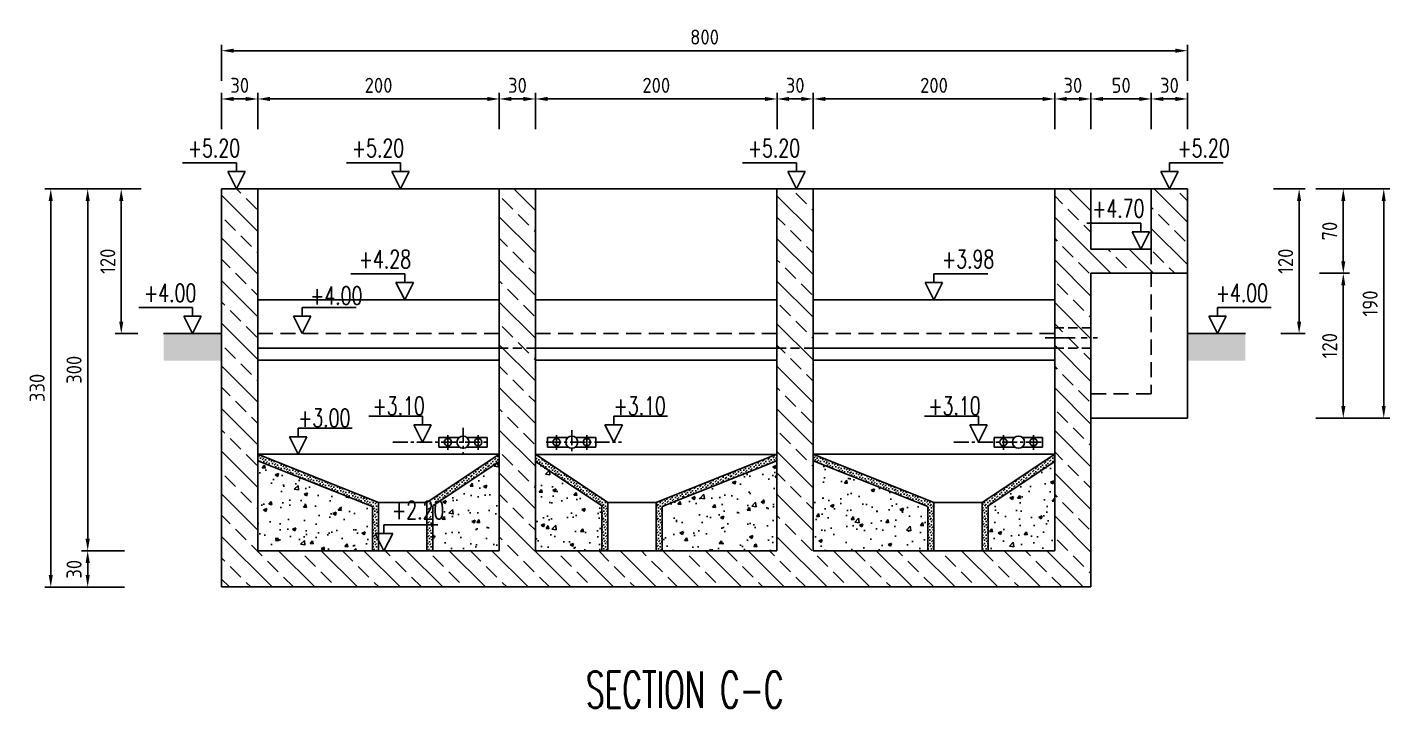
# Model space of a CAD drawing. Header units: inches. Extents: x 113285 to 117969, y -9404 to -6149.
# Drawn here: x 116336 to 117464, y -9386 to -8822 of the extents above; entities that cross this region are included whole.
import ezdxf
from ezdxf.enums import TextEntityAlignment as Align

# ---------------------------------------------------------------- set-up
doc = ezdxf.new("R2010")
doc.units = ezdxf.units.IN
doc.header["$MEASUREMENT"] = 0
doc.linetypes.add('CENTER', pattern=[2, 1.25, -0.25, 0.25, -0.25])
doc.linetypes.add('HIDDEN', pattern=[0.375, 0.25, -0.125])
for name, color, linetype in [('1', 1, 'Continuous'), ('2', 2, 'Continuous'), ('3', 3, 'Continuous'), ('4', 4, 'Continuous'), ('5', 5, 'Continuous'), ('KOT', 2, 'Continuous'), ('OLCU', 2, 'Continuous'), ('YAZI', 7, 'Continuous')]:
    doc.layers.add(name, color=color, linetype=linetype)
doc.styles.add('A5', font='romanstw.shx', dxfattribs={"width": 0.5})
doc.styles.add('A6', font='romanstw.shx', dxfattribs={"width": 0.6})
doc.styles.add('PASSDIN', font='isocp.shx')
doc.dimstyles.get("Standard").update_dxf_attribs({"dimscale": 5, "dimtxt": 2.5, "dimasz": 2, "dimexe": 1, "dimexo": 1, "dimgap": 1, "dimtad": 1, "dimdec": 8, "dimzin": 12, "dimdsep": 46, "dimtxsty": 'PASSDIN', "dimcen": 2, "dimadec": 1, "dimazin": 3, "dimtfac": 1, "dimtdec": 8, "dimtix": 1, "dimtofl": 0, "dimtmove": 0, "dimatfit": 3, "dimfxl": 0, "dimtolj": 1, "dimtzin": 0, "dimarcsym": 0})
pattern_1 = [(50, (5097.6, -2042.96), (28.6904073, -2.5100854), [3, -33]), (355, (5097.6, -2042.96), (-5.550053, 30.087685), [2.4, -26.4]), (100.4514, (5099.99, -2043.17), (23.140375, 27.577582), [2.5496076, -28.0456845]), (46.1842, (5097.6, -2034.96), (42.689642, -6.620761), [4.5, -49.5]), (96.6356, (5101.158, -2035.513), (37.386508, 38.964715), [3.824412, -42.06852]), (351.1842, (5097.6, -2034.96), (37.386478, 38.964744), [3.6, -39.6]), (21, (5101.6, -2036.96), (23.876282, -16.1047556), [3, -33]), (326, (5101.6, -2036.96), (9.732613, 29.006002), [2.4, -26.4]), (71.4514, (5103.59, -2038.303), (33.608905, 12.90122), [2.5496076, -28.0456845]), (37.5, (5097.6, -2042.961), (0.4863942, 13.3157542), [0, -26.08, 0, -26.8, 0, -26.5]), (7.5, (5097.6, -2042.961), (10.5227815, 15.7764685), [0, -15.28, 0, -25.48, 0, -10.1]), (327.5, (5088.68, -2042.961), (21.3528974, -0.9021949), [0, -10, 0, -31.2, 0, -41.4]), (317.5, (5084.68, -2042.96), (23.3274468, 4.0041993), [0, -13, 0, -20.72, 0, -29.4])]
pattern_2 = [(45, (5097.6, -2042.9609), (1.414213562, 4.242640687), [2, -2, 0, -2, 0, -2])]

# ---------------------------------------------------------------- blocks, each defined once
blk = doc.blocks.new('*D25')
at = {"layer": 'Defpoints', "color": 0}
for p in [(117401.1, -9025.8), (117403.1, -9145.8), (117425.9, -9145.8)]:
    blk.add_point(p, dxfattribs=at)
at = {"layer": 'OLCU', "color": 0, "lineweight": -2}
for p, q in [((117406.1, -9025.8), (117430.9, -9025.8)), ((117425.9, -9035.8), (117425.9, -9135.8)), ((117408.1, -9145.8), (117430.9, -9145.8))]:
    blk.add_line(p, q, dxfattribs=at)
at = {"layer": 'OLCU', "color": 0}
for points in [[(117424.2, -9035.8), (117427.6, -9035.8), (117425.9, -9025.8)], [(117424.2, -9135.8), (117427.6, -9135.8), (117425.9, -9145.8)]]:
    blk.add_solid(points, dxfattribs=at)
at = {"layer": 'OLCU', "color": 0, "insert": (117414.6, -9085.8), "char_height": 12.5, "attachment_point": 5, "rotation": 90, "style": 'PASSDIN'}
blk.add_mtext('\\A1;120', dxfattribs=at)
blk = doc.blocks.new('*D10')
at = {"layer": 'Defpoints', "color": 0}
for p in [(116421.4, -9255.8), (116386, -9285.8), (116421.4, -9285.8)]:
    blk.add_point(p, dxfattribs=at)
at = {"layer": 'OLCU', "color": 0, "lineweight": -2}
for p, q in [((116416.4, -9255.8), (116381, -9255.8)), ((116386, -9265.8), (116386, -9275.8)), ((116416.4, -9285.8), (116381, -9285.8))]:
    blk.add_line(p, q, dxfattribs=at)
at = {"layer": 'OLCU', "color": 0}
for points in [[(116384.3, -9265.8), (116387.7, -9265.8), (116386, -9255.8)], [(116384.3, -9275.8), (116387.7, -9275.8), (116386, -9285.8)]]:
    blk.add_solid(points, dxfattribs=at)
at = {"layer": 'OLCU', "color": 0, "insert": (116374.7, -9271.1), "char_height": 12.5, "attachment_point": 5, "rotation": 90, "style": 'PASSDIN'}
blk.add_mtext('\\A1;30', dxfattribs=at)
blk = doc.blocks.new('*D11')
at = {"layer": 'Defpoints', "color": 0}
for p in [(116421.4, -8955.8), (116386, -9255.8), (116421.4, -9255.8)]:
    blk.add_point(p, dxfattribs=at)
at = {"layer": 'OLCU', "color": 0, "lineweight": -2}
for p, q in [((116416.4, -8955.8), (116381, -8955.8)), ((116386, -8965.8), (116386, -9245.8)), ((116416.4, -9255.8), (116381, -9255.8))]:
    blk.add_line(p, q, dxfattribs=at)
at = {"layer": 'OLCU', "color": 0}
for points in [[(116384.3, -8965.8), (116387.7, -8965.8), (116386, -8955.8)], [(116384.3, -9245.8), (116387.7, -9245.8), (116386, -9255.8)]]:
    blk.add_solid(points, dxfattribs=at)
at = {"layer": 'OLCU', "color": 0, "insert": (116374.7, -9105.8), "char_height": 12.5, "attachment_point": 5, "rotation": 90, "style": 'PASSDIN'}
blk.add_mtext('\\A1;300', dxfattribs=at)
blk = doc.blocks.new('*D26')
at = {"layer": 'Defpoints', "color": 0}
for p in [(116406.1, -8955.8), (116355.4, -9285.8), (116406.1, -9285.8)]:
    blk.add_point(p, dxfattribs=at)
at = {"layer": 'OLCU', "color": 0, "lineweight": -2}
for p, q in [((116401.1, -8955.8), (116350.4, -8955.8)), ((116355.4, -8965.8), (116355.4, -9275.8)), ((116401.1, -9285.8), (116350.4, -9285.8))]:
    blk.add_line(p, q, dxfattribs=at)
at = {"layer": 'OLCU', "color": 0}
for points in [[(116353.7, -8965.8), (116357.1, -8965.8), (116355.4, -8955.8)], [(116353.7, -9275.8), (116357.1, -9275.8), (116355.4, -9285.8)]]:
    blk.add_solid(points, dxfattribs=at)
at = {"layer": 'OLCU', "color": 0, "insert": (116344.1, -9120.8), "char_height": 12.5, "attachment_point": 5, "rotation": 90, "style": 'PASSDIN'}
blk.add_mtext('\\A1;330', dxfattribs=at)
blk = doc.blocks.new('*D12')
at = {"layer": 'Defpoints', "color": 0}
for p in [(117403.1, -8955.8), (117398.1, -9145.8), (117459.4, -9145.8)]:
    blk.add_point(p, dxfattribs=at)
at = {"layer": 'OLCU', "color": 0, "lineweight": -2}
for p, q in [((117408.1, -8955.8), (117464.4, -8955.8)), ((117459.4, -8965.8), (117459.4, -9135.8)), ((117403.1, -9145.8), (117464.4, -9145.8))]:
    blk.add_line(p, q, dxfattribs=at)
at = {"layer": 'OLCU', "color": 0}
for points in [[(117457.7, -8965.8), (117461, -8965.8), (117459.4, -8955.8)], [(117457.7, -9135.8), (117461, -9135.8), (117459.4, -9145.8)]]:
    blk.add_solid(points, dxfattribs=at)
at = {"layer": 'OLCU', "color": 0, "insert": (117448.1, -9050.8), "char_height": 12.5, "attachment_point": 5, "rotation": 90, "style": 'PASSDIN'}
blk.add_mtext('\\A1;190', dxfattribs=at)
blk = doc.blocks.new('*D27')
at = {"layer": 'Defpoints', "color": 0}
for p in [(117398.1, -8955.8), (117401.1, -9025.8), (117425.9, -9025.8)]:
    blk.add_point(p, dxfattribs=at)
at = {"layer": 'OLCU', "color": 0, "lineweight": -2}
for p, q in [((117403.1, -8955.8), (117430.9, -8955.8)), ((117425.9, -8965.8), (117425.9, -9015.8)), ((117406.1, -9025.8), (117430.9, -9025.8))]:
    blk.add_line(p, q, dxfattribs=at)
at = {"layer": 'OLCU', "color": 0}
for points in [[(117424.2, -8965.8), (117427.6, -8965.8), (117425.9, -8955.8)], [(117424.2, -9015.8), (117427.6, -9015.8), (117425.9, -9025.8)]]:
    blk.add_solid(points, dxfattribs=at)
at = {"layer": 'OLCU', "color": 0, "insert": (117414.6, -8990.8), "char_height": 12.5, "attachment_point": 5, "rotation": 90, "style": 'PASSDIN'}
blk.add_mtext('\\A1;70', dxfattribs=at)
blk = doc.blocks.new('*D13')
at = {"layer": 'Defpoints', "color": 0}
for p in [(117296.9, -8841.3), (116496.9, -8871.4), (117296.9, -8871.4)]:
    blk.add_point(p, dxfattribs=at)
at = {"layer": 'OLCU', "color": 0, "lineweight": -2}
for p, q in [((116496.9, -8866.4), (116496.9, -8836.3)), ((116506.9, -8841.3), (117286.9, -8841.3)), ((117296.9, -8866.4), (117296.9, -8836.3))]:
    blk.add_line(p, q, dxfattribs=at)
at = {"layer": 'OLCU', "color": 0}
for points in [[(116506.9, -8839.6), (116506.9, -8843), (116496.9, -8841.3)], [(117286.9, -8839.6), (117286.9, -8843), (117296.9, -8841.3)]]:
    blk.add_solid(points, dxfattribs=at)
at = {"layer": 'OLCU', "color": 0, "insert": (116896.9, -8830), "char_height": 12.5, "attachment_point": 5, "style": 'PASSDIN'}
blk.add_mtext('\\A1;800', dxfattribs=at)
blk = doc.blocks.new('*D28')
at = {"layer": 'Defpoints', "color": 0}
for p in [(117216.9, -8881.3), (117216.9, -8911.4), (117266.9, -8911.4)]:
    blk.add_point(p, dxfattribs=at)
at = {"layer": 'OLCU', "color": 0, "lineweight": -2}
for p, q in [((117216.9, -8906.4), (117216.9, -8876.3)), ((117266.9, -8906.4), (117266.9, -8876.3)), ((117256.9, -8881.3), (117226.9, -8881.3))]:
    blk.add_line(p, q, dxfattribs=at)
at = {"layer": 'OLCU', "color": 0}
for points in [[(117226.9, -8879.6), (117226.9, -8883), (117216.9, -8881.3)], [(117256.9, -8879.6), (117256.9, -8883), (117266.9, -8881.3)]]:
    blk.add_solid(points, dxfattribs=at)
at = {"layer": 'OLCU', "color": 0, "insert": (117241.9, -8870), "char_height": 12.5, "attachment_point": 5, "style": 'PASSDIN'}
blk.add_mtext('\\A1;50', dxfattribs=at)
blk = doc.blocks.new('*D29')
at = {"layer": 'Defpoints', "color": 0}
for p in [(117296.9, -8881.3), (117266.9, -8911.4), (117296.9, -8911.4)]:
    blk.add_point(p, dxfattribs=at)
at = {"layer": 'OLCU', "color": 0, "lineweight": -2}
for p, q in [((117266.9, -8906.4), (117266.9, -8876.3)), ((117296.9, -8906.4), (117296.9, -8876.3)), ((117276.9, -8881.3), (117286.9, -8881.3))]:
    blk.add_line(p, q, dxfattribs=at)
at = {"layer": 'OLCU', "color": 0}
for points in [[(117276.9, -8879.6), (117276.9, -8883), (117266.9, -8881.3)], [(117286.9, -8879.6), (117286.9, -8883), (117296.9, -8881.3)]]:
    blk.add_solid(points, dxfattribs=at)
at = {"layer": 'OLCU', "color": 0, "insert": (117281.9, -8870), "char_height": 12.5, "attachment_point": 5, "style": 'PASSDIN'}
blk.add_mtext('\\A1;30', dxfattribs=at)
blk = doc.blocks.new('*D141')
at = {"layer": 'Defpoints', "color": 0}
for p in [(117186.9, -8881.3), (117186.9, -8911.4), (117216.9, -8911.4)]:
    blk.add_point(p, dxfattribs=at)
at = {"layer": 'OLCU', "color": 0, "lineweight": -2}
for p, q in [((117186.9, -8906.4), (117186.9, -8876.3)), ((117216.9, -8906.4), (117216.9, -8876.3)), ((117206.9, -8881.3), (117196.9, -8881.3))]:
    blk.add_line(p, q, dxfattribs=at)
at = {"layer": 'OLCU', "color": 0}
for points in [[(117196.9, -8879.6), (117196.9, -8883), (117186.9, -8881.3)], [(117206.9, -8879.6), (117206.9, -8883), (117216.9, -8881.3)]]:
    blk.add_solid(points, dxfattribs=at)
at = {"layer": 'OLCU', "color": 0, "insert": (117201.9, -8870), "char_height": 12.5, "attachment_point": 5, "style": 'PASSDIN'}
blk.add_mtext('\\A1;30', dxfattribs=at)
blk = doc.blocks.new('*D142')
at = {"layer": 'Defpoints', "color": 0}
for p in [(116986.9, -8881.3), (116986.9, -8911.4), (117186.9, -8911.4)]:
    blk.add_point(p, dxfattribs=at)
at = {"layer": 'OLCU', "color": 0, "lineweight": -2}
for p, q in [((116986.9, -8906.4), (116986.9, -8876.3)), ((117186.9, -8906.4), (117186.9, -8876.3)), ((117176.9, -8881.3), (116996.9, -8881.3))]:
    blk.add_line(p, q, dxfattribs=at)
at = {"layer": 'OLCU', "color": 0}
for points in [[(116996.9, -8879.6), (116996.9, -8883), (116986.9, -8881.3)], [(117176.9, -8879.6), (117176.9, -8883), (117186.9, -8881.3)]]:
    blk.add_solid(points, dxfattribs=at)
at = {"layer": 'OLCU', "color": 0, "insert": (117086.9, -8870), "char_height": 12.5, "attachment_point": 5, "style": 'PASSDIN'}
blk.add_mtext('\\A1;200', dxfattribs=at)
blk = doc.blocks.new('*D143')
at = {"layer": 'Defpoints', "color": 0}
for p in [(116986.9, -8881.3), (116956.9, -8911.4), (116986.9, -8911.4)]:
    blk.add_point(p, dxfattribs=at)
at = {"layer": 'OLCU', "color": 0, "lineweight": -2}
for p, q in [((116956.9, -8906.4), (116956.9, -8876.3)), ((116986.9, -8906.4), (116986.9, -8876.3)), ((116966.9, -8881.3), (116976.9, -8881.3))]:
    blk.add_line(p, q, dxfattribs=at)
at = {"layer": 'OLCU', "color": 0}
for points in [[(116966.9, -8879.6), (116966.9, -8883), (116956.9, -8881.3)], [(116976.9, -8879.6), (116976.9, -8883), (116986.9, -8881.3)]]:
    blk.add_solid(points, dxfattribs=at)
at = {"layer": 'OLCU', "color": 0, "insert": (116971.9, -8870), "char_height": 12.5, "attachment_point": 5, "style": 'PASSDIN'}
blk.add_mtext('\\A1;30', dxfattribs=at)
blk = doc.blocks.new('*D144')
at = {"layer": 'Defpoints', "color": 0}
for p in [(116726.9, -8881.3), (116726.9, -8911.4), (116756.9, -8911.4)]:
    blk.add_point(p, dxfattribs=at)
at = {"layer": 'OLCU', "color": 0, "lineweight": -2}
for p, q in [((116726.9, -8906.4), (116726.9, -8876.3)), ((116756.9, -8906.4), (116756.9, -8876.3)), ((116746.9, -8881.3), (116736.9, -8881.3))]:
    blk.add_line(p, q, dxfattribs=at)
at = {"layer": 'OLCU', "color": 0}
for points in [[(116736.9, -8879.6), (116736.9, -8883), (116726.9, -8881.3)], [(116746.9, -8879.6), (116746.9, -8883), (116756.9, -8881.3)]]:
    blk.add_solid(points, dxfattribs=at)
at = {"layer": 'OLCU', "color": 0, "insert": (116741.9, -8870), "char_height": 12.5, "attachment_point": 5, "style": 'PASSDIN'}
blk.add_mtext('\\A1;30', dxfattribs=at)
blk = doc.blocks.new('*D145')
at = {"layer": 'Defpoints', "color": 0}
for p in [(116526.9, -8881.3), (116496.9, -8911.4), (116526.9, -8911.4)]:
    blk.add_point(p, dxfattribs=at)
at = {"layer": 'OLCU', "color": 0, "lineweight": -2}
for p, q in [((116496.9, -8906.4), (116496.9, -8876.3)), ((116526.9, -8906.4), (116526.9, -8876.3)), ((116506.9, -8881.3), (116516.9, -8881.3))]:
    blk.add_line(p, q, dxfattribs=at)
at = {"layer": 'OLCU', "color": 0}
for points in [[(116506.9, -8879.6), (116506.9, -8883), (116496.9, -8881.3)], [(116516.9, -8879.6), (116516.9, -8883), (116526.9, -8881.3)]]:
    blk.add_solid(points, dxfattribs=at)
at = {"layer": 'OLCU', "color": 0, "insert": (116511.9, -8870), "char_height": 12.5, "attachment_point": 5, "style": 'PASSDIN'}
blk.add_mtext('\\A1;30', dxfattribs=at)
blk = doc.blocks.new('*D146')
at = {"layer": 'Defpoints', "color": 0}
for p in [(116756.9, -8881.3), (116756.9, -8911.4), (116956.9, -8911.4)]:
    blk.add_point(p, dxfattribs=at)
at = {"layer": 'OLCU', "color": 0, "lineweight": -2}
for p, q in [((116756.9, -8906.4), (116756.9, -8876.3)), ((116956.9, -8906.4), (116956.9, -8876.3)), ((116946.9, -8881.3), (116766.9, -8881.3))]:
    blk.add_line(p, q, dxfattribs=at)
at = {"layer": 'OLCU', "color": 0}
for points in [[(116766.9, -8879.6), (116766.9, -8883), (116756.9, -8881.3)], [(116946.9, -8879.6), (116946.9, -8883), (116956.9, -8881.3)]]:
    blk.add_solid(points, dxfattribs=at)
at = {"layer": 'OLCU', "color": 0, "insert": (116856.9, -8870), "char_height": 12.5, "attachment_point": 5, "style": 'PASSDIN'}
blk.add_mtext('\\A1;200', dxfattribs=at)
blk = doc.blocks.new('*D147')
at = {"layer": 'Defpoints', "color": 0}
for p in [(116526.9, -8881.3), (116526.9, -8911.4), (116726.9, -8911.4)]:
    blk.add_point(p, dxfattribs=at)
at = {"layer": 'OLCU', "color": 0, "lineweight": -2}
for p, q in [((116526.9, -8906.4), (116526.9, -8876.3)), ((116726.9, -8906.4), (116726.9, -8876.3)), ((116716.9, -8881.3), (116536.9, -8881.3))]:
    blk.add_line(p, q, dxfattribs=at)
at = {"layer": 'OLCU', "color": 0}
for points in [[(116536.9, -8879.6), (116536.9, -8883), (116526.9, -8881.3)], [(116716.9, -8879.6), (116716.9, -8883), (116726.9, -8881.3)]]:
    blk.add_solid(points, dxfattribs=at)
at = {"layer": 'OLCU', "color": 0, "insert": (116626.9, -8870), "char_height": 12.5, "attachment_point": 5, "style": 'PASSDIN'}
blk.add_mtext('\\A1;200', dxfattribs=at)
blk = doc.blocks.new('*D152')
at = {"layer": 'Defpoints', "color": 0}
for p in [(117363.1, -8955.8), (117389.3, -8955.8), (117369.2, -9075.8)]:
    blk.add_point(p, dxfattribs=at)
at = {"layer": 'OLCU', "color": 0, "lineweight": -2}
for p, q in [((117368.1, -8955.8), (117394.3, -8955.8)), ((117389.3, -9065.8), (117389.3, -8965.8)), ((117374.2, -9075.8), (117394.3, -9075.8))]:
    blk.add_line(p, q, dxfattribs=at)
at = {"layer": 'OLCU', "color": 0}
for points in [[(117387.6, -8965.8), (117391, -8965.8), (117389.3, -8955.8)], [(117387.6, -9065.8), (117391, -9065.8), (117389.3, -9075.8)]]:
    blk.add_solid(points, dxfattribs=at)
at = {"layer": 'OLCU', "color": 0, "insert": (117378.1, -9015.8), "char_height": 12.5, "attachment_point": 5, "rotation": 90, "style": 'PASSDIN'}
blk.add_mtext('\\A1;120', dxfattribs=at)
blk = doc.blocks.new('*D153')
at = {"layer": 'Defpoints', "color": 0}
for p in [(116435.3, -8955.8), (116413.8, -9075.8), (116432.5, -9075.8)]:
    blk.add_point(p, dxfattribs=at)
at = {"layer": 'OLCU', "color": 0, "lineweight": -2}
for p, q in [((116430.3, -8955.8), (116408.8, -8955.8)), ((116413.8, -8965.8), (116413.8, -9065.8)), ((116427.5, -9075.8), (116408.8, -9075.8))]:
    blk.add_line(p, q, dxfattribs=at)
at = {"layer": 'OLCU', "color": 0}
for points in [[(116412.1, -8965.8), (116415.5, -8965.8), (116413.8, -8955.8)], [(116412.1, -9065.8), (116415.5, -9065.8), (116413.8, -9075.8)]]:
    blk.add_solid(points, dxfattribs=at)
at = {"layer": 'OLCU', "color": 0, "insert": (116402.6, -9015.8), "char_height": 12.5, "attachment_point": 5, "rotation": 90, "style": 'PASSDIN'}
blk.add_mtext('\\A1;120', dxfattribs=at)

msp = doc.modelspace()

# ---------------------------------------------------------------- hatches: boundary and pattern name
at = {"layer": '1'}
h = msp.add_hatch(dxfattribs=at)
h.set_pattern_fill('ANSI33', color=0, scale=100, style=0)
h.set_pattern_definition([(135, (229857.566, -2042.96), (17.6776695, 17.6776695), []), (135, (229839.889, -2042.96), (17.6776695, 17.6776695), [12.5, -6.25])])
h.paths.add_polyline_path([(117186.86683978, -9087.75369294), (117216.86683978, -9087.75369294), (117216.86683978, -9285.75369294), (116496.86683978, -9285.75369294), (116496.86683978, -8955.75369294), (116526.86683978, -8955.75369294), (116526.86683978, -9255.75369294), (116726.86683978, -9255.75369294), (116726.86683978, -9087.75369294), (116756.86683978, -9087.75369294), (116756.86683978, -9255.75369294), (116956.86683978, -9255.75369294), (116956.86683978, -9087.75369294), (116986.86683978, -9087.75369294), (116986.86683978, -9255.75369294), (117186.86683978, -9255.75369294)])
h.paths.add_polyline_path([(117186.86683978, -9087.75369294), (117186.86683978, -9079.33869294), (117216.86683978, -9079.33869294), (117216.86683978, -9087.75369294)])
h.paths.add_polyline_path([(117216.86683978, -9070.92369294), (117216.86683978, -9079.33869294), (117186.86683978, -9079.33869294), (117186.86683978, -9070.92369294)], flags=17)
h.paths.add_polyline_path([(117186.86683978, -8955.75369294), (117216.86683978, -8955.75369294), (117216.86683978, -9005.75369294), (117266.86683978, -9005.75369294), (117266.86683978, -9025.75369294), (117216.86683978, -9025.75369294), (117216.86683978, -9070.92369294), (117186.86683978, -9070.92369294)])
h.paths.add_polyline_path([(117266.86683978, -9005.75369294), (117266.86683978, -8955.75369294), (117296.86683978, -8955.75369294), (117296.86683978, -9025.75369294), (117266.86683978, -9025.75369294)])
h.paths.add_polyline_path([(116756.86683978, -9087.75369294), (116726.86683978, -9087.75369294), (116726.86683978, -8955.75369294), (116756.86683978, -8955.75369294)], flags=17)
h.paths.add_polyline_path([(116956.86683978, -8955.75369294), (116986.86683978, -8955.75369294), (116986.86683978, -9087.75369294), (116956.86683978, -9087.75369294)], flags=17)
h = msp.add_hatch(dxfattribs=at)
h.set_pattern_fill('EARTH', color=0, scale=60, style=0)
h.set_pattern_definition([(0, (5290.98, -1933.29), (15, 15), [15, -15]), (0, (5290.98, -1927.665), (15, 15), [15, -15]), (0, (5290.98, -1922.04), (15, 15), [15, -15]), (90, (5292.855, -1920.165), (-15, 15), [15, -15]), (90, (5298.48, -1920.165), (-15, 15), [15, -15]), (90, (5304.105, -1920.165), (-15, 15), [15, -15])])
h.paths.add_polyline_path([(117344.85369241, -9075.75369294), (117296.86683978, -9075.75369294), (117296.86683978, -9098.27422064), (117344.85369241, -9098.27422064)])
h.paths.add_polyline_path([(116496.86683978, -9075.75369294), (116448.87998715, -9075.75369294), (116448.87998715, -9098.27422064), (116496.86683978, -9098.27422064)])
h = msp.add_hatch(dxfattribs=at)
h.set_pattern_fill('MUDST', color=0, scale=8, angle=45, style=0)
h.set_pattern_definition(pattern_2)
h.paths.add_polyline_path([(116726.86683978, -9181.76294507), (116726.86683978, -9175.75369294), (116666.86683978, -9215.75369294), (116666.86683978, -9255.75369294), (116671.86683978, -9255.75369294), (116671.86683978, -9218.42961174)])
h.paths.add_polyline_path([(116526.86683978, -9175.75369294), (116526.86683978, -9181.13885775), (116621.86683978, -9219.13885775), (116621.86683978, -9255.75369294), (116626.86683978, -9255.75369294), (116626.86683978, -9215.75369294)])
h = msp.add_hatch(dxfattribs=at)
h.set_pattern_fill('AR-CONC', color=0, scale=4, style=0)
h.set_pattern_definition(pattern_1)
h.paths.add_polyline_path([(116726.86683978, -9181.76294507), (116671.86683978, -9218.42961174), (116671.86683978, -9255.75369294), (116726.86683978, -9255.75369294)])
h.paths.add_polyline_path([(116621.86683978, -9219.13885775), (116526.86683978, -9181.13885775), (116526.86683978, -9255.75369294), (116621.86683978, -9255.75369294)])
h = msp.add_hatch(dxfattribs=at)
h.set_pattern_fill('MUDST', color=0, scale=8, angle=45, style=0)
h.set_pattern_definition(pattern_2)
h.paths.add_polyline_path([(116956.86683978, -9181.13885775), (116956.86683978, -9175.75369294), (116856.86683978, -9215.75369294), (116856.86683978, -9255.75369294), (116861.86683978, -9255.75369294), (116861.86683978, -9219.13885775)])
h.paths.add_polyline_path([(116756.86683978, -9175.75369294), (116756.86683978, -9181.76294507), (116811.86683978, -9218.42961174), (116811.86683978, -9255.75369294), (116816.86683978, -9255.75369294), (116816.86683978, -9215.75369294)])
h = msp.add_hatch(dxfattribs=at)
h.set_pattern_fill('AR-CONC', color=0, scale=4, style=0)
h.set_pattern_definition(pattern_1)
h.paths.add_polyline_path([(116956.86683978, -9181.13885775), (116861.86683978, -9219.13885775), (116861.86683978, -9255.75369294), (116956.86683978, -9255.75369294)])
h.paths.add_polyline_path([(116811.86683978, -9218.42961174), (116756.86683978, -9181.76294507), (116756.86683978, -9255.75369294), (116811.86683978, -9255.75369294)])
h = msp.add_hatch(dxfattribs=at)
h.set_pattern_fill('MUDST', color=0, scale=8, angle=45, style=0)
h.set_pattern_definition(pattern_2)
h.paths.add_polyline_path([(117186.86683978, -9181.76294507), (117186.86683978, -9175.75369294), (117126.86683978, -9215.75369294), (117126.86683978, -9255.75369294), (117131.86683978, -9255.75369294), (117131.86683978, -9218.42961174)])
h.paths.add_polyline_path([(116986.86683978, -9175.75369294), (116986.86683978, -9181.13885775), (117081.86683978, -9219.13885775), (117081.86683978, -9255.75369294), (117086.86683978, -9255.75369294), (117086.86683978, -9215.75369294)])
at = {"layer": '1', "linetype": 'Continuous'}
h = msp.add_hatch(dxfattribs=at)
h.set_pattern_fill('AR-CONC', color=0, scale=4, style=0)
h.set_pattern_definition(pattern_1)
h.paths.add_polyline_path([(117186.86683978, -9181.76294507), (117131.86683978, -9218.42961174), (117131.86683978, -9255.75369294), (117186.86683978, -9255.75369294)])
h.paths.add_polyline_path([(117081.86683978, -9219.13885775), (116986.86683978, -9181.13885775), (116986.86683978, -9255.75369294), (117081.86683978, -9255.75369294)])

# ---------------------------------------------------------------- linework, layer by layer
at = {"layer": '1', "color": 0, "linetype": 'Continuous'}
for p, q in [((116496.86683978, -9075.75369294), (116448.87998715, -9075.75369294)), ((117344.85369241, -9075.75369294), (117296.86683978, -9075.75369294))]:
    msp.add_line(p, q, dxfattribs=at)
at = {"layer": '1', "color": 0, "linetype": 'CENTER', "ltscale": 20}
msp.add_line((117178.86598986, -9079.33869294), (117222.2712312, -9079.33869294), dxfattribs=at)
at = {"layer": '1', "color": 0, "linetype": 'CENTER', "ltscale": 10}
for p, q in [((116684.34369105, -9159.98960921), (116684.34369105, -9172.09941548)), ((116696.84760671, -9153.90948614), (116696.84760671, -9174.91513062)), ((116709.34630149, -9159.98960921), (116709.34630149, -9172.09941548)), ((116774.38476763, -9159.98960921), (116774.38476763, -9172.09941548)), ((116786.88607285, -9155.75369277), (116786.88607285, -9174.91513062)), ((116799.38737807, -9159.98960921), (116799.38737807, -9172.09941548)), ((117144.34369105, -9159.98960921), (117144.34369105, -9172.09941548)), ((117169.34630149, -9159.98960921), (117169.34630149, -9172.09941548)), ((116638.6687793, -9165.75369294), (116717.54752783, -9165.75369294)), ((116765.65633898, -9165.75369294), (116828.01806483, -9165.75369294)), ((117103.24645621, -9165.75369294), (117177.54752783, -9165.75369294))]:
    msp.add_line(p, q, dxfattribs=at)
at = {"layer": '2', "color": 0, "linetype": 'Continuous'}
for p, q in [((116526.86683978, -8955.75369294), (116726.86683978, -8955.75369294)), ((116756.86683978, -8955.75369294), (116956.86683978, -8955.75369294)), ((116986.86683978, -8955.75369294), (117186.86683978, -8955.75369294)), ((117266.86683978, -8955.75369294), (117216.86683978, -8955.75369294)), ((116526.86683978, -9047.75369294), (116726.86683978, -9047.75369294)), ((116756.86683978, -9047.75369294), (116956.86683978, -9047.75369294)), ((116986.86683978, -9047.75369294), (117186.86683978, -9047.75369294)), ((116526.86683978, -9087.75369294), (116726.86683978, -9087.75369294)), ((116756.86683978, -9087.75369294), (116956.86683978, -9087.75369294)), ((116986.86683978, -9087.75369294), (117186.86683978, -9087.75369294)), ((116526.86683978, -9097.75369294), (116726.86683978, -9097.75369294)), ((116756.86683978, -9097.75369294), (116956.86683978, -9097.75369294)), ((116986.86683978, -9097.75369294), (117186.86683978, -9097.75369294))]:
    msp.add_line(p, q, dxfattribs=at)
at = {"layer": '2', "color": 0, "linetype": 'HIDDEN', "ltscale": 50}
for p, q in [((117266.86683978, -9005.75369294), (117266.86683978, -9125.75369294)), ((116526.86683978, -9075.75369294), (116726.86683978, -9075.75369294)), ((116756.86683978, -9075.75369294), (116956.86683978, -9075.75369294)), ((116986.86683978, -9075.75369294), (117186.86683978, -9075.75369294)), ((117266.86683978, -9125.75369294), (117216.86683978, -9125.75369294))]:
    msp.add_line(p, q, dxfattribs=at)
at = {"layer": '2', "color": 0, "linetype": 'HIDDEN', "ltscale": 30}
for p, q in [((117186.86683978, -9070.92369294), (117216.86683978, -9070.92369294)), ((116726.86683978, -9087.75369294), (116756.86683978, -9087.75369294)), ((116956.86683978, -9087.75369294), (116986.86683978, -9087.75369294)), ((117186.86683978, -9087.75369294), (117216.86683978, -9087.75369294))]:
    msp.add_line(p, q, dxfattribs=at)
at = {"layer": '2', "color": 0}
for p, q in [((116676.84630149, -9161.75369294), (116676.84630149, -9169.75369294)), ((116676.84630149, -9161.75369294), (116693.84499599, -9161.75369294)), ((116716.84630149, -9161.75369294), (116699.84499656, -9161.75369294)), ((116716.84630149, -9161.75369294), (116716.84630149, -9169.75369294)), ((116766.88737807, -9161.75369294), (116766.88737807, -9169.75369294)), ((116766.88737807, -9161.75369294), (116783.88607257, -9161.75369294)), ((116806.88737807, -9161.75369294), (116789.88607313, -9161.75369294)), ((116806.88737807, -9161.75369294), (116806.88737807, -9169.75369294)), ((117136.84630149, -9161.75369294), (117136.84630149, -9169.75369294)), ((117136.84630149, -9161.75369294), (117153.84499599, -9161.75369294)), ((117176.84630149, -9161.75369294), (117159.84499656, -9161.75369294)), ((117176.84630149, -9161.75369294), (117176.84630149, -9169.75369294)), ((116676.84630149, -9169.75369294), (116693.84499599, -9169.75369294)), ((116716.84630149, -9169.75369294), (116699.84499656, -9169.75369294)), ((116766.88737807, -9169.75369294), (116783.88607257, -9169.75369294)), ((116806.88737807, -9169.75369294), (116789.88607313, -9169.75369294)), ((117136.84630149, -9169.75369294), (117153.84499599, -9169.75369294)), ((117176.84630149, -9169.75369294), (117159.84499656, -9169.75369294)), ((116526.86683978, -9175.75369294), (116726.86683978, -9175.75369294)), ((116756.86683978, -9175.94398909), (116956.86683978, -9175.94398909)), ((116986.86683978, -9175.75369294), (117186.86683978, -9175.75369294)), ((116666.86683978, -9215.75369294), (116626.86683978, -9215.75369294)), ((116816.86683978, -9215.75369294), (116856.86683978, -9215.75369294)), ((117086.86683978, -9215.75369294), (117126.86683978, -9215.75369294))]:
    msp.add_line(p, q, dxfattribs=at)
for centre, radius in [((116696.84499627, -9165.75369294), 5.00000017), ((116786.88607285, -9165.75369294), 5.00000017), ((117156.84499627, -9165.75369294), 5.00000017), ((116684.34630149, -9165.75369294), 3), ((116709.34630149, -9165.75369294), 3), ((116774.38737807, -9165.75369294), 3), ((116799.38737807, -9165.75369294), 3), ((117144.34630149, -9165.75369294), 3), ((117169.34630149, -9165.75369294), 3)]:
    msp.add_circle(centre, radius, dxfattribs=at)
at = {"layer": '3', "color": 0, "linetype": 'Continuous'}
for p, q in [((116626.86683978, -9215.75369294), (116526.86683978, -9175.75369294)), ((116621.86683978, -9219.13885775), (116526.86683978, -9181.13885775)), ((116726.86683978, -9175.75369294), (116666.86683978, -9215.75369294)), ((116726.86683978, -9181.76294507), (116671.86683978, -9218.42961174)), ((116816.86683978, -9215.75369294), (116756.86683978, -9175.75369294)), ((116811.86683978, -9218.42961174), (116756.86683978, -9181.76294507)), ((116956.86683978, -9175.75369294), (116856.86683978, -9215.75369294)), ((116956.86683978, -9181.13885775), (116861.86683978, -9219.13885775)), ((117086.86683978, -9215.75369294), (116986.86683978, -9175.75369294)), ((117081.86683978, -9219.13885775), (116986.86683978, -9181.13885775)), ((117186.86683978, -9175.75369294), (117126.86683978, -9215.75369294)), ((117186.86683978, -9181.76294507), (117131.86683978, -9218.42961174)), ((116621.86683978, -9219.13885775), (116621.86683978, -9255.75369294)), ((116626.86683978, -9215.75369294), (116626.86683978, -9255.75369294)), ((116666.86683978, -9215.75369294), (116666.86683978, -9255.75369294)), ((116671.86683978, -9218.42961174), (116671.86683978, -9255.75369294)), ((116811.86683978, -9218.42961174), (116811.86683978, -9255.75369294)), ((116816.86683978, -9215.75369294), (116816.86683978, -9255.75369294)), ((116856.86683978, -9215.75369294), (116856.86683978, -9255.75369294)), ((116861.86683978, -9219.13885775), (116861.86683978, -9255.75369294)), ((117081.86683978, -9219.13885775), (117081.86683978, -9255.75369294)), ((117086.86683978, -9215.75369294), (117086.86683978, -9255.75369294)), ((117126.86683978, -9215.75369294), (117126.86683978, -9255.75369294)), ((117131.86683978, -9218.42961174), (117131.86683978, -9255.75369294))]:
    msp.add_line(p, q, dxfattribs=at)
at = {"layer": '4', "color": 0, "linetype": 'Continuous'}
for p, q in [((117296.86683978, -9025.75369294), (117296.86683978, -9145.75369294)), ((117296.86683978, -9145.75369294), (117216.86683978, -9145.75369294))]:
    msp.add_line(p, q, dxfattribs=at)
at = {"layer": '5', "color": 0, "linetype": 'Continuous'}
for p, q in [((116496.86683978, -8955.75369294), (116496.86683978, -9285.75369294)), ((116526.86683978, -8955.75369294), (116496.86683978, -8955.75369294)), ((116526.86683978, -9255.75369294), (116526.86683978, -8955.75369294)), ((116726.86683978, -9255.75369294), (116726.86683978, -8955.75369294)), ((116756.86683978, -8955.75369294), (116726.86683978, -8955.75369294)), ((116756.86683978, -9255.75369294), (116756.86683978, -8955.75369294)), ((116956.86683978, -9255.75369294), (116956.86683978, -8955.75369294)), ((116986.86683978, -8955.75369294), (116956.86683978, -8955.75369294)), ((116986.86683978, -9255.75369294), (116986.86683978, -8955.75369294)), ((117216.86683978, -8955.75369294), (117186.86683978, -8955.75369294)), ((117186.86683978, -9255.75369294), (117186.86683978, -8955.75369294)), ((117216.86683978, -9005.75369294), (117216.86683978, -8955.75369294)), ((117266.86683978, -8955.75369294), (117266.86683978, -9005.75369294)), ((117266.86683978, -8955.75369294), (117296.86683978, -8955.75369294)), ((117296.86683978, -8955.75369294), (117296.86683978, -9025.75369294)), ((117266.86683978, -9005.75369294), (117216.86683978, -9005.75369294)), ((117296.86683978, -9025.75369294), (117216.86683978, -9025.75369294)), ((117216.86683978, -9025.75369294), (117216.86683978, -9285.75369294)), ((116726.86683978, -9255.75369294), (116526.86683978, -9255.75369294)), ((116956.86683978, -9255.75369294), (116756.86683978, -9255.75369294)), ((117186.86683978, -9255.75369294), (116986.86683978, -9255.75369294)), ((116496.86683978, -9285.75369294), (117216.86683978, -9285.75369294))]:
    msp.add_line(p, q, dxfattribs=at)
at = {"layer": 'KOT', "color": 0}
for p, q in [((116509.1733316, -8934.1536925), (116464.53333045, -8934.1536925)), ((116509.1733316, -8941.35369265), (116509.1733316, -8934.1536925)), ((116645.0271688, -8934.1536925), (116600.38716765, -8934.1536925)), ((116645.0271688, -8941.35369265), (116645.0271688, -8934.1536925)), ((116972.95020847, -8934.1536925), (116928.31020732, -8934.1536925)), ((116972.95020847, -8941.35369265), (116972.95020847, -8934.1536925)), ((117281.86683978, -8941.35369265), (117281.86683978, -8934.1536925)), ((117281.86683978, -8934.1536925), (117326.50684094, -8934.1536925)), ((116501.97333145, -8941.35369265), (116509.1733316, -8955.75369294)), ((116516.37333174, -8941.35369265), (116501.97333145, -8941.35369265)), ((116509.1733316, -8955.75369294), (116516.37333174, -8941.35369265)), ((116652.22716894, -8941.35369265), (116637.82716865, -8941.35369265)), ((116637.82716865, -8941.35369265), (116645.0271688, -8955.75369294)), ((116645.0271688, -8955.75369294), (116652.22716894, -8941.35369265)), ((116980.15020862, -8941.35369265), (116965.75020833, -8941.35369265)), ((116965.75020833, -8941.35369265), (116972.95020847, -8955.75369294)), ((116972.95020847, -8955.75369294), (116980.15020862, -8941.35369265)), ((117281.86683978, -8955.75369294), (117274.66683964, -8941.35369265)), ((117274.66683964, -8941.35369265), (117289.06683993, -8941.35369265)), ((117289.06683993, -8941.35369265), (117281.86683978, -8955.75369294)), ((117258.13271344, -8984.1536925), (117213.49271229, -8984.1536925)), ((117265.33271358, -8991.35369265), (117250.9327133, -8991.35369265)), ((117250.9327133, -8991.35369265), (117258.13271344, -9005.75369294)), ((117258.13271344, -8991.35369265), (117258.13271344, -8984.1536925)), ((117258.13271344, -9005.75369294), (117265.33271358, -8991.35369265)), ((116603.87812294, -9026.1536925), (116648.5181241, -9026.1536925)), ((116648.5181241, -9033.35369265), (116648.5181241, -9026.1536925)), ((117086.86683978, -9026.1536925), (117131.50684093, -9026.1536925)), ((117086.86683978, -9033.35369265), (117086.86683978, -9026.1536925)), ((116641.31812395, -9033.35369265), (116655.71812424, -9033.35369265)), ((116648.5181241, -9047.75369294), (116641.31812395, -9033.35369265)), ((116655.71812424, -9033.35369265), (116648.5181241, -9047.75369294)), ((117079.66683963, -9033.35369265), (117094.06683992, -9033.35369265)), ((117086.86683978, -9047.75369294), (117079.66683963, -9033.35369265)), ((117094.06683992, -9033.35369265), (117086.86683978, -9047.75369294)), ((116472.87341347, -9054.1536925), (116428.23341232, -9054.1536925)), ((116472.87341347, -9061.35369265), (116472.87341347, -9054.1536925)), ((116563.59742233, -9061.35369265), (116563.59742233, -9054.1536925)), ((116563.59742233, -9054.1536925), (116608.23742348, -9054.1536925)), ((117321.60371986, -9054.1536925), (117366.24372101, -9054.1536925)), ((117321.60371986, -9061.35369265), (117321.60371986, -9054.1536925)), ((116480.07341361, -9061.35369265), (116465.67341332, -9061.35369265)), ((116465.67341332, -9061.35369265), (116472.87341347, -9075.75369294)), ((116472.87341347, -9075.75369294), (116480.07341361, -9061.35369265)), ((116563.59742233, -9075.75369294), (116556.39742218, -9061.35369265)), ((116556.39742218, -9061.35369265), (116570.79742247, -9061.35369265)), ((116570.79742247, -9061.35369265), (116563.59742233, -9075.75369294)), ((117314.40371972, -9061.35369265), (117328.80372, -9061.35369265)), ((117321.60371986, -9075.75369294), (117314.40371972, -9061.35369265)), ((117328.80372, -9061.35369265), (117321.60371986, -9075.75369294)), ((116663.35589943, -9144.1536925), (116618.71589827, -9144.1536925)), ((116670.55589957, -9151.35369265), (116656.15589928, -9151.35369265)), ((116656.15589928, -9151.35369265), (116663.35589943, -9165.75369294)), ((116663.35589943, -9151.35369265), (116663.35589943, -9144.1536925)), ((116663.35589943, -9165.75369294), (116670.55589957, -9151.35369265)), ((116814.41965729, -9151.35369265), (116828.81965758, -9151.35369265)), ((116821.61965743, -9165.75369294), (116814.41965729, -9151.35369265)), ((116821.61965743, -9144.1536925), (116866.25965858, -9144.1536925)), ((116821.61965743, -9151.35369265), (116821.61965743, -9144.1536925)), ((116828.81965758, -9151.35369265), (116821.61965743, -9165.75369294)), ((117123.6951646, -9144.1536925), (117079.05516345, -9144.1536925)), ((117116.49516446, -9151.35369265), (117123.6951646, -9165.75369294)), ((117130.89516475, -9151.35369265), (117116.49516446, -9151.35369265)), ((117123.6951646, -9151.35369265), (117123.6951646, -9144.1536925)), ((117123.6951646, -9165.75369294), (117130.89516475, -9151.35369265)), ((116560.38026632, -9175.75369294), (116553.18026617, -9161.35369265)), ((116553.18026617, -9161.35369265), (116567.58026646, -9161.35369265)), ((116560.38026632, -9161.35369265), (116560.38026632, -9154.1536925)), ((116560.38026632, -9154.1536925), (116605.02026747, -9154.1536925)), ((116567.58026646, -9161.35369265), (116560.38026632, -9175.75369294)), ((116624.19828458, -9241.35369265), (116638.59828487, -9241.35369265)), ((116631.39828472, -9255.75369294), (116624.19828458, -9241.35369265)), ((116631.39828472, -9234.1536925), (116676.03828587, -9234.1536925)), ((116631.39828472, -9241.35369265), (116631.39828472, -9234.1536925)), ((116638.59828487, -9241.35369265), (116631.39828472, -9255.75369294))]:
    msp.add_line(p, q, dxfattribs=at)

# ---------------------------------------------------------------- texts
at = {"layer": 'KOT', "color": 0, "style": 'A5', "width": 0.7}
for s, p in [('+5.20', (116512.23725207, -8929.53712745)), ('+5.20', (116648.09108927, -8929.53712745)), ('+5.20', (116976.01412894, -8929.53712745)), ('+5.20', (117331.80292037, -8929.53712745)), ('+4.70', (117261.19663391, -8979.53712745)), ('+4.28', (116653.81420353, -9021.53712745)), ('+3.98', (117136.80292037, -9021.53712745)), ('+4.00', (116475.93733394, -9049.53712745)), ('+4.00', (116613.53350292, -9051.72930904)), ('+4.00', (117363.53980029, -9049.53712745)), ('+3.10', (116665.18366457, -9143.12076844)), ('+3.10', (116864.79189319, -9143.12076844)), ('+3.10', (117125.52292974, -9143.12076844)), ('+3.00', (116603.55250208, -9153.12076844)), ('+2.20', (116681.33436531, -9229.53712745))]:
    msp.add_text(s, height=15.0000003, dxfattribs=at).set_placement(p, align=Align.RIGHT)
at = {"layer": 'YAZI', "color": 0, "style": 'A6', "width": 0.6}
msp.add_text('SECTION C-C', height=30, dxfattribs=at).set_placement((116880.46523057, -9385.88207753), align=Align.CENTER)

# ---------------------------------------------------------------- dimensions: what is measured, and where the dimension line sits
at = {"layer": 'OLCU', "color": 0}
for base, p1, p2, angle, picture, middle in [((117296.8668397797, -8841.2968172388), (116496.8668397797, -8871.3533091792), (117296.8668397797, -8871.3533091792), 180, '*D13', (116896.8668397797, -8830.0468172388)), ((117216.8668397798, -8881.2968172388), (117266.8668397798, -8911.4098011195), (117216.8668397798, -8911.4098011195), 180, '*D28', (117241.8668397798, -8870.0468172388)), ((116355.3943295875, -9285.7536929439), (116406.1305846836, -8955.7536929439), (116406.1305846836, -9285.7536929439), 90, '*D26', (116344.1443295875, -9120.7536929438)), ((116385.9957597331, -9255.7536929439), (116421.4312997564, -8955.7536929439), (116421.4312997564, -9255.7536929439), 90, '*D11', (116374.7457597331, -9105.7536929438)), ((116413.8152443001, -9075.7536929439), (116435.3410420399, -8955.7536929439), (116432.5369208283, -9075.7536929439), 90, '*D153', (116402.5640139851, -9015.7536929439)), ((117389.3032677978, -8955.7536929439), (117369.1659465804, -9075.7536929439), (117363.0850537888, -8955.7536929439), 90, '*D152', (117378.0520374828, -9015.7536929439)), ((117459.3578498312, -9145.7536929439), (117403.1123448055, -8955.7536929439), (117398.1123448055, -9145.7536929439), 90, '*D12', (117448.1078498312, -9050.7536929438)), ((117425.8844149884, -9025.7536929439), (117398.1123448055, -8955.7536929439), (117401.1482308148, -9025.7536929439), 90, '*D27', (117414.6344149884, -8990.7536929438)), ((117425.8844149884, -9145.7536929439), (117401.1482308148, -9025.7536929439), (117403.1123448055, -9145.7536929439), 90, '*D25', (117414.6331846734, -9085.7536929438))]:
    dim = msp.add_linear_dim(base=base, p1=p1, p2=p2, angle=angle, dimstyle='Standard', dxfattribs=at)
    dim.commit()
    dim.dimension.update_dxf_attribs({"geometry": picture, "text_midpoint": middle})
for base, p1, p2, angle, picture, middle in [((116526.86683978, -8881.29681724), (116496.86683978, -8911.40980112), (116526.86683978, -8911.40980112), 0, '*D145', (116511.86683978, -8870.04681724)), ((116726.86683978, -8881.29681724), (116756.86683978, -8911.40980112), (116726.86683978, -8911.40980112), 180, '*D144', (116741.86683978, -8870.04681724)), ((116986.86683978, -8881.29681724), (116956.86683978, -8911.40980112), (116986.86683978, -8911.40980112), 0, '*D143', (116971.86683978, -8870.04681724)), ((117186.86683978, -8881.29681724), (117216.86683978, -8911.40980112), (117186.86683978, -8911.40980112), 180, '*D141', (117201.86683978, -8870.04681724))]:
    dim = msp.add_linear_dim(base=base, p1=p1, p2=p2, angle=angle, text='30', dimstyle='Standard', dxfattribs=at)
    dim.commit()
    dim.dimension.update_dxf_attribs({"geometry": picture, "text_midpoint": middle})
for base, p1, p2, picture, middle in [((116526.8668397797, -8881.2968172388), (116726.8668397797, -8911.4098011195), (116526.8668397797, -8911.4098011195), '*D147', (116626.8668397797, -8870.0455869239)), ((116756.8668397797, -8881.2968172388), (116956.8668397797, -8911.4098011195), (116756.8668397797, -8911.4098011195), '*D146', (116856.8668397797, -8870.0455869239)), ((116986.8668397798, -8881.2968172388), (117186.8668397797, -8911.4098011195), (116986.8668397798, -8911.4098011195), '*D142', (117086.8668397797, -8870.0455869239))]:
    dim = msp.add_linear_dim(base=base, p1=p1, p2=p2, dimstyle='Standard', dxfattribs=at)
    dim.commit()
    dim.dimension.update_dxf_attribs({"geometry": picture, "text_midpoint": middle})
for base, p1, p2, angle, picture, middle in [((117296.8668397798, -8881.2968172388), (117266.8668397798, -8911.4098011195), (117296.8668397798, -8911.4098011195), 180, '*D29', (117281.8668397798, -8881.2968172388)), ((116385.9957597331, -9285.7536929439), (116421.4312997564, -9255.7536929439), (116421.4312997564, -9285.7536929439), 90, '*D10', (116385.9957597331, -9271.0732382586))]:
    dim = msp.add_linear_dim(base=base, p1=p1, p2=p2, angle=angle, dimstyle='Standard', dxfattribs=at)
    dim.commit()
    dim.dimension.update_dxf_attribs({"geometry": picture, "text_midpoint": middle, "dimtype": 160})

doc.saveas('drawing.dxf')
